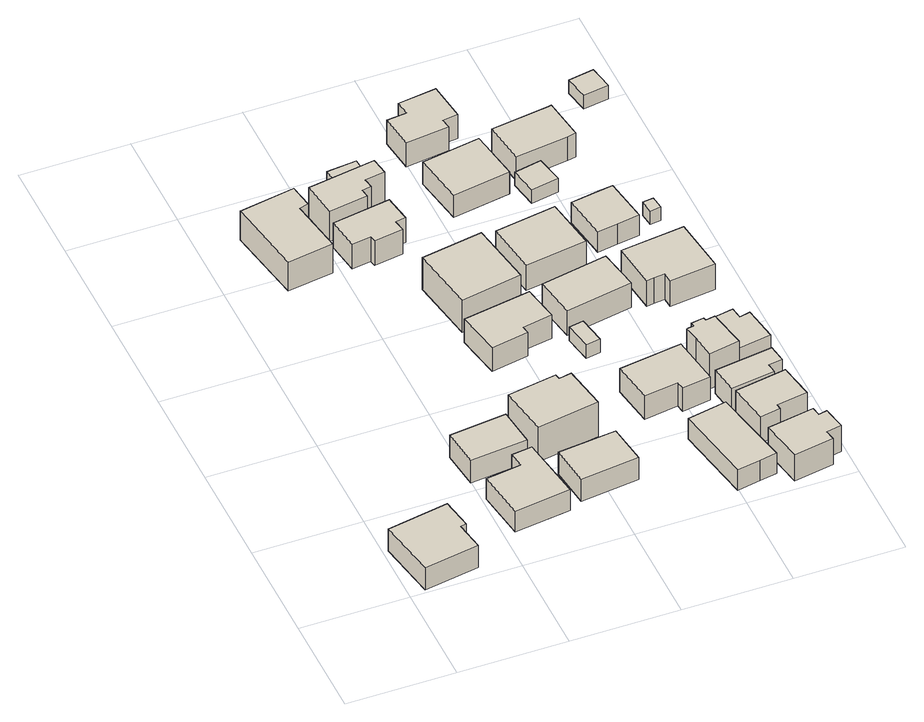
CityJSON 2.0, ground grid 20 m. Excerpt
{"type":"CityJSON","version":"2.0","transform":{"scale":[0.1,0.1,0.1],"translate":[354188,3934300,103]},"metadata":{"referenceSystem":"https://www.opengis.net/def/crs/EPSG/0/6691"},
"CityObjects":{
"building1":{"type":"Building","attributes":{"usage":"411","measuredHeight":6.7,"storeysAboveGround":2,"BuildingIDAttribute.prefecture":"14","BuildingIDAttribute.city":"14153","BuildingDetailAttribute.totalFloorArea":208.77,"BuildingDetailAttribute.buildingFootprintArea":104.38,"BuildingDetailAttribute.buildingStructureType":"601","BuildingDetailAttribute.buildingStructureOrgType":"1","BuildingDetailAttribute.orgUsage":"10","BuildingDetailAttribute.surveyYear":2015},"geometry":[{"type":"Solid","lod":"1","boundaries":[[[[0,1,2,3,4,5]],[[4,6,7,5]],[[3,8,6,4]],[[2,9,8,3]],[[1,10,9,2]],[[0,11,10,1]],[[5,7,11,0]],[[6,8,9,10,11,7]]]]}]},
"building2":{"type":"Building","attributes":{"usage":"411","measuredHeight":5.4,"storeysAboveGround":2,"BuildingIDAttribute.prefecture":"14","BuildingIDAttribute.city":"14153","BuildingDetailAttribute.totalFloorArea":182.06,"BuildingDetailAttribute.buildingFootprintArea":91.03,"BuildingDetailAttribute.buildingStructureType":"601","BuildingDetailAttribute.buildingStructureOrgType":"1","BuildingDetailAttribute.orgUsage":"10","BuildingDetailAttribute.surveyYear":2015},"geometry":[{"type":"Solid","lod":"1","boundaries":[[[[12,13,14,15,16,17]],[[16,18,19,17]],[[15,20,18,16]],[[14,21,20,15]],[[13,22,21,14]],[[12,23,22,13]],[[17,19,23,12]],[[18,20,21,22,23,19]]]]}]},
"building3":{"type":"Building","attributes":{"usage":"411","measuredHeight":6,"storeysAboveGround":2,"BuildingIDAttribute.prefecture":"14","BuildingIDAttribute.city":"14153","BuildingDetailAttribute.totalFloorArea":127.29,"BuildingDetailAttribute.buildingFootprintArea":63.64,"BuildingDetailAttribute.buildingStructureType":"601","BuildingDetailAttribute.buildingStructureOrgType":"1","BuildingDetailAttribute.orgUsage":"10","BuildingDetailAttribute.surveyYear":2015},"geometry":[{"type":"Solid","lod":"1","boundaries":[[[[24,25,26,27]],[[26,28,29,27]],[[25,30,28,26]],[[24,31,30,25]],[[27,29,31,24]],[[28,30,31,29]]]]}]},
"building4":{"type":"Building","attributes":{"usage":"412","measuredHeight":6.9,"storeysAboveGround":2,"BuildingIDAttribute.prefecture":"14","BuildingIDAttribute.city":"14153","BuildingDetailAttribute.totalFloorArea":228.7,"BuildingDetailAttribute.buildingFootprintArea":114.35,"BuildingDetailAttribute.buildingStructureType":"601","BuildingDetailAttribute.buildingStructureOrgType":"1","BuildingDetailAttribute.orgUsage":"20","BuildingDetailAttribute.surveyYear":2015},"geometry":[{"type":"Solid","lod":"1","boundaries":[[[[32,33,34,35,36,37]],[[36,38,39,37]],[[35,40,38,36]],[[34,41,40,35]],[[33,42,41,34]],[[32,43,42,33]],[[37,39,43,32]],[[38,40,41,42,43,39]]]]}]},
"building5":{"type":"Building","attributes":{"usage":"411","measuredHeight":5.3,"storeysAboveGround":2,"BuildingIDAttribute.prefecture":"14","BuildingIDAttribute.city":"14153","BuildingDetailAttribute.totalFloorArea":138.79,"BuildingDetailAttribute.buildingFootprintArea":69.4,"BuildingDetailAttribute.buildingStructureType":"601","BuildingDetailAttribute.buildingStructureOrgType":"1","BuildingDetailAttribute.orgUsage":"10","BuildingDetailAttribute.surveyYear":2015},"geometry":[{"type":"Solid","lod":"1","boundaries":[[[[44,45,46,47]],[[46,48,49,47]],[[45,50,48,46]],[[44,51,50,45]],[[47,49,51,44]],[[48,50,51,49]]]]}]},
"building6":{"type":"Building","attributes":{"usage":"413","measuredHeight":8.4,"storeysAboveGround":3,"BuildingIDAttribute.prefecture":"14","BuildingIDAttribute.city":"14153","BuildingDetailAttribute.totalFloorArea":267.46,"BuildingDetailAttribute.buildingFootprintArea":89.15,"BuildingDetailAttribute.buildingStructureType":"601","BuildingDetailAttribute.buildingStructureOrgType":"1","BuildingDetailAttribute.orgUsage":"30","BuildingDetailAttribute.surveyYear":2015},"geometry":[{"type":"Solid","lod":"1","boundaries":[[[[52,53,54,55,56,57]],[[56,58,59,57]],[[55,60,58,56]],[[54,61,60,55]],[[53,62,61,54]],[[52,63,62,53]],[[57,59,63,52]],[[58,60,61,62,63,59]]]]}]},
"building7":{"type":"Building","attributes":{"usage":"411","measuredHeight":6.3,"storeysAboveGround":2,"BuildingIDAttribute.prefecture":"14","BuildingIDAttribute.city":"14153","BuildingDetailAttribute.totalFloorArea":119.76,"BuildingDetailAttribute.buildingFootprintArea":59.88,"BuildingDetailAttribute.buildingStructureType":"601","BuildingDetailAttribute.buildingStructureOrgType":"1","BuildingDetailAttribute.orgUsage":"10","BuildingDetailAttribute.surveyYear":2015},"geometry":[{"type":"Solid","lod":"1","boundaries":[[[[64,65,66,67,68,69,70,71]],[[70,72,73,71]],[[69,74,72,70]],[[68,75,74,69]],[[67,76,75,68]],[[66,77,76,67]],[[65,78,77,66]],[[64,79,78,65]],[[71,73,79,64]],[[72,74,75,76,77,78,79,73]]]]}]},
"building8":{"type":"Building","attributes":{"usage":"411","measuredHeight":8.4,"storeysAboveGround":2,"BuildingIDAttribute.prefecture":"14","BuildingIDAttribute.city":"14153","BuildingDetailAttribute.totalFloorArea":117.91,"BuildingDetailAttribute.buildingFootprintArea":58.95,"BuildingDetailAttribute.buildingStructureType":"601","BuildingDetailAttribute.buildingStructureOrgType":"1","BuildingDetailAttribute.orgUsage":"10","BuildingDetailAttribute.surveyYear":2015},"geometry":[{"type":"Solid","lod":"1","boundaries":[[[[80,81,82,83,84,85,86,87]],[[86,88,89,87]],[[85,90,88,86]],[[84,91,90,85]],[[83,92,91,84]],[[82,93,92,83]],[[81,94,93,82]],[[80,95,94,81]],[[87,89,95,80]],[[88,90,91,92,93,94,95,89]]]]}]},
"building9":{"type":"Building","attributes":{"usage":"411","measuredHeight":6,"storeysAboveGround":2,"BuildingIDAttribute.prefecture":"14","BuildingIDAttribute.city":"14153","BuildingDetailAttribute.totalFloorArea":164.88,"BuildingDetailAttribute.buildingFootprintArea":82.44,"BuildingDetailAttribute.buildingStructureType":"601","BuildingDetailAttribute.buildingStructureOrgType":"1","BuildingDetailAttribute.orgUsage":"10","BuildingDetailAttribute.surveyYear":2015},"geometry":[{"type":"Solid","lod":"1","boundaries":[[[[96,97,98,99,100,101]],[[100,102,103,101]],[[99,104,102,100]],[[98,105,104,99]],[[97,106,105,98]],[[96,107,106,97]],[[101,103,107,96]],[[102,104,105,106,107,103]]]]}]},
"building10":{"type":"Building","attributes":{"usage":"412","measuredHeight":7.5,"storeysAboveGround":3,"BuildingIDAttribute.prefecture":"14","BuildingIDAttribute.city":"14153","BuildingDetailAttribute.totalFloorArea":389.53,"BuildingDetailAttribute.buildingFootprintArea":129.84,"BuildingDetailAttribute.buildingStructureType":"610","BuildingDetailAttribute.buildingStructureOrgType":"2","BuildingDetailAttribute.orgUsage":"20","BuildingDetailAttribute.surveyYear":2015},"geometry":[{"type":"Solid","lod":"1","boundaries":[[[[108,109,110,111]],[[110,112,113,111]],[[109,114,112,110]],[[108,115,114,109]],[[111,113,115,108]],[[112,114,115,113]]]]}]},
"building11":{"type":"Building","attributes":{"BuildingIDAttribute.prefecture":"14","BuildingIDAttribute.city":"14153","BuildingDetailAttribute.surveyYear":2015},"geometry":[{"type":"Solid","lod":"1","boundaries":[[[[116,117,118,119]],[[118,120,121,119]],[[117,122,120,118]],[[116,123,122,117]],[[119,121,123,116]],[[120,122,123,121]]]]}]},
"building12":{"type":"Building","attributes":{"BuildingIDAttribute.prefecture":"14","BuildingIDAttribute.city":"14153","BuildingDetailAttribute.surveyYear":2015},"geometry":[{"type":"Solid","lod":"1","boundaries":[[[[124,125,126,127]],[[126,128,129,127]],[[125,130,128,126]],[[124,131,130,125]],[[127,129,131,124]],[[128,130,131,129]]]]}]},
"building13":{"type":"Building","attributes":{"usage":"412","measuredHeight":4.9,"storeysAboveGround":2,"BuildingIDAttribute.prefecture":"14","BuildingIDAttribute.city":"14153","BuildingDetailAttribute.totalFloorArea":193.24,"BuildingDetailAttribute.buildingFootprintArea":96.62,"BuildingDetailAttribute.buildingStructureType":"601","BuildingDetailAttribute.buildingStructureOrgType":"1","BuildingDetailAttribute.orgUsage":"20","BuildingDetailAttribute.surveyYear":2015},"geometry":[{"type":"Solid","lod":"1","boundaries":[[[[132,133,134,135,136]],[[135,137,138,136]],[[134,139,137,135]],[[133,140,139,134]],[[132,141,140,133]],[[136,138,141,132]],[[137,139,140,141,138]]]]}]},
"building14":{"type":"Building","attributes":{"usage":"411","measuredHeight":6,"storeysAboveGround":2,"BuildingIDAttribute.prefecture":"14","BuildingIDAttribute.city":"14153","BuildingDetailAttribute.totalFloorArea":169.92,"BuildingDetailAttribute.buildingFootprintArea":84.96,"BuildingDetailAttribute.buildingStructureType":"601","BuildingDetailAttribute.buildingStructureOrgType":"1","BuildingDetailAttribute.orgUsage":"10","BuildingDetailAttribute.surveyYear":2015},"geometry":[{"type":"Solid","lod":"1","boundaries":[[[[142,143,144,145,146,147]],[[146,148,149,147]],[[145,150,148,146]],[[144,151,150,145]],[[143,152,151,144]],[[142,153,152,143]],[[147,149,153,142]],[[148,150,151,152,153,149]]]]}]},
"building15":{"type":"Building","attributes":{"usage":"411","measuredHeight":6.3,"storeysAboveGround":2,"BuildingIDAttribute.prefecture":"14","BuildingIDAttribute.city":"14153","BuildingDetailAttribute.totalFloorArea":164.08,"BuildingDetailAttribute.buildingFootprintArea":82.04,"BuildingDetailAttribute.buildingStructureType":"601","BuildingDetailAttribute.buildingStructureOrgType":"1","BuildingDetailAttribute.orgUsage":"10","BuildingDetailAttribute.surveyYear":2015},"geometry":[{"type":"Solid","lod":"1","boundaries":[[[[154,155,156,157]],[[156,158,159,157]],[[155,160,158,156]],[[154,161,160,155]],[[157,159,161,154]],[[158,160,161,159]]]]}]},
"building16":{"type":"Building","attributes":{"usage":"411","measuredHeight":6.8,"storeysAboveGround":2,"BuildingIDAttribute.prefecture":"14","BuildingIDAttribute.city":"14153","BuildingDetailAttribute.totalFloorArea":189.02,"BuildingDetailAttribute.buildingFootprintArea":94.51,"BuildingDetailAttribute.buildingStructureType":"601","BuildingDetailAttribute.buildingStructureOrgType":"1","BuildingDetailAttribute.orgUsage":"10","BuildingDetailAttribute.surveyYear":2015},"geometry":[{"type":"Solid","lod":"1","boundaries":[[[[162,163,164,165]],[[164,166,167,165]],[[163,168,166,164]],[[162,169,168,163]],[[165,167,169,162]],[[166,168,169,167]]]]}]},
"building17":{"type":"Building","attributes":{"usage":"411","measuredHeight":5.3,"storeysAboveGround":2,"BuildingIDAttribute.prefecture":"14","BuildingIDAttribute.city":"14153","BuildingDetailAttribute.totalFloorArea":176.81,"BuildingDetailAttribute.buildingFootprintArea":88.41,"BuildingDetailAttribute.buildingStructureType":"601","BuildingDetailAttribute.buildingStructureOrgType":"1","BuildingDetailAttribute.orgUsage":"10","BuildingDetailAttribute.surveyYear":2015},"geometry":[{"type":"Solid","lod":"1","boundaries":[[[[170,171,172,173]],[[172,174,175,173]],[[171,176,174,172]],[[170,177,176,171]],[[173,175,177,170]],[[174,176,177,175]]]]}]},
"building18":{"type":"Building","attributes":{"usage":"411","measuredHeight":5.9,"storeysAboveGround":2,"BuildingIDAttribute.prefecture":"14","BuildingIDAttribute.city":"14153","BuildingDetailAttribute.totalFloorArea":140.94,"BuildingDetailAttribute.buildingFootprintArea":70.47,"BuildingDetailAttribute.buildingStructureType":"601","BuildingDetailAttribute.buildingStructureOrgType":"1","BuildingDetailAttribute.orgUsage":"10","BuildingDetailAttribute.surveyYear":2015},"geometry":[{"type":"Solid","lod":"1","boundaries":[[[[178,179,180,181,182,183,184,185]],[[184,186,187,185]],[[183,188,186,184]],[[182,189,188,183]],[[181,190,189,182]],[[180,191,190,181]],[[179,192,191,180]],[[178,193,192,179]],[[185,187,193,178]],[[186,188,189,190,191,192,193,187]]]]}]},
"building19":{"type":"Building","attributes":{"usage":"411","measuredHeight":6.9,"storeysAboveGround":2,"BuildingIDAttribute.prefecture":"14","BuildingIDAttribute.city":"14153","BuildingDetailAttribute.totalFloorArea":234.71,"BuildingDetailAttribute.buildingFootprintArea":117.36,"BuildingDetailAttribute.buildingStructureType":"601","BuildingDetailAttribute.buildingStructureOrgType":"1","BuildingDetailAttribute.orgUsage":"10","BuildingDetailAttribute.surveyYear":2015},"geometry":[{"type":"Solid","lod":"1","boundaries":[[[[194,195,196,197,198,199,200,201]],[[200,202,203,201]],[[199,204,202,200]],[[198,205,204,199]],[[197,206,205,198]],[[196,207,206,197]],[[195,208,207,196]],[[194,209,208,195]],[[201,203,209,194]],[[202,204,205,206,207,208,209,203]]]]}]},
"building20":{"type":"Building","attributes":{"measuredHeight":6.8,"BuildingIDAttribute.prefecture":"14","BuildingIDAttribute.city":"14153","BuildingDetailAttribute.surveyYear":2015},"geometry":[{"type":"Solid","lod":"1","boundaries":[[[[210,211,212,213,214,215]],[[214,216,217,215]],[[213,218,216,214]],[[212,219,218,213]],[[211,220,219,212]],[[210,221,220,211]],[[215,217,221,210]],[[216,218,219,220,221,217]]]]}]},
"building21":{"type":"Building","attributes":{"usage":"413","measuredHeight":8.4,"storeysAboveGround":3,"BuildingIDAttribute.prefecture":"14","BuildingIDAttribute.city":"14153","BuildingDetailAttribute.totalFloorArea":127.69,"BuildingDetailAttribute.buildingFootprintArea":42.56,"BuildingDetailAttribute.buildingStructureType":"601","BuildingDetailAttribute.buildingStructureOrgType":"1","BuildingDetailAttribute.orgUsage":"30","BuildingDetailAttribute.surveyYear":2015},"geometry":[{"type":"Solid","lod":"1","boundaries":[[[[222,223,224,225,226,227,228,229,230,231]],[[230,232,233,231]],[[229,234,232,230]],[[228,235,234,229]],[[227,236,235,228]],[[226,237,236,227]],[[225,238,237,226]],[[224,239,238,225]],[[223,240,239,224]],[[222,241,240,223]],[[231,233,241,222]],[[232,234,235,236,237,238,239,240,241,233]]]]}]},
"building22":{"type":"Building","attributes":{"usage":"411","measuredHeight":6.4,"storeysAboveGround":2,"BuildingIDAttribute.prefecture":"14","BuildingIDAttribute.city":"14153","BuildingDetailAttribute.totalFloorArea":91.92,"BuildingDetailAttribute.buildingFootprintArea":45.96,"BuildingDetailAttribute.buildingStructureType":"601","BuildingDetailAttribute.buildingStructureOrgType":"1","BuildingDetailAttribute.orgUsage":"10","BuildingDetailAttribute.surveyYear":2015},"geometry":[{"type":"Solid","lod":"1","boundaries":[[[[242,243,244,245,246,247]],[[246,248,249,247]],[[245,250,248,246]],[[244,251,250,245]],[[243,252,251,244]],[[242,253,252,243]],[[247,249,253,242]],[[248,250,251,252,253,249]]]]}]},
"building23":{"type":"Building","attributes":{"BuildingIDAttribute.prefecture":"14","BuildingIDAttribute.city":"14153","BuildingDetailAttribute.surveyYear":2015},"geometry":[{"type":"Solid","lod":"1","boundaries":[[[[254,255,256,257]],[[256,258,259,257]],[[255,260,258,256]],[[254,261,260,255]],[[257,259,261,254]],[[258,260,261,259]]]]}]},
"building24":{"type":"Building","attributes":{"usage":"411","measuredHeight":6.9,"storeysAboveGround":2,"BuildingIDAttribute.prefecture":"14","BuildingIDAttribute.city":"14153","BuildingDetailAttribute.totalFloorArea":95.36,"BuildingDetailAttribute.buildingFootprintArea":47.68,"BuildingDetailAttribute.buildingStructureType":"601","BuildingDetailAttribute.buildingStructureOrgType":"1","BuildingDetailAttribute.orgUsage":"10","BuildingDetailAttribute.surveyYear":2015},"geometry":[{"type":"Solid","lod":"1","boundaries":[[[[262,263,264,265,266,267]],[[266,268,269,267]],[[265,270,268,266]],[[264,271,270,265]],[[263,272,271,264]],[[262,273,272,263]],[[267,269,273,262]],[[268,270,271,272,273,269]]]]}]},
"building25":{"type":"Building","attributes":{"usage":"411","measuredHeight":6.7,"storeysAboveGround":2,"BuildingIDAttribute.prefecture":"14","BuildingIDAttribute.city":"14153","BuildingDetailAttribute.totalFloorArea":195.82,"BuildingDetailAttribute.buildingFootprintArea":97.91,"BuildingDetailAttribute.buildingStructureType":"601","BuildingDetailAttribute.buildingStructureOrgType":"1","BuildingDetailAttribute.orgUsage":"10","BuildingDetailAttribute.surveyYear":2015},"geometry":[{"type":"Solid","lod":"1","boundaries":[[[[274,275,276,277,278,279,280,281]],[[280,282,283,281]],[[279,284,282,280]],[[278,285,284,279]],[[277,286,285,278]],[[276,287,286,277]],[[275,288,287,276]],[[274,289,288,275]],[[281,283,289,274]],[[282,284,285,286,287,288,289,283]]]]}]},
"building26":{"type":"Building","attributes":{"usage":"411","measuredHeight":4.8,"storeysAboveGround":2,"BuildingIDAttribute.prefecture":"14","BuildingIDAttribute.city":"14153","BuildingDetailAttribute.totalFloorArea":113.81,"BuildingDetailAttribute.buildingFootprintArea":56.91,"BuildingDetailAttribute.buildingStructureType":"601","BuildingDetailAttribute.buildingStructureOrgType":"1","BuildingDetailAttribute.orgUsage":"10","BuildingDetailAttribute.surveyYear":2015},"geometry":[{"type":"Solid","lod":"1","boundaries":[[[[290,291,292,293,294,295]],[[294,296,297,295]],[[293,298,296,294]],[[292,299,298,293]],[[291,300,299,292]],[[290,301,300,291]],[[295,297,301,290]],[[296,298,299,300,301,297]]]]}]},
"building27":{"type":"Building","attributes":{"usage":"411","measuredHeight":6.2,"storeysAboveGround":2,"BuildingIDAttribute.prefecture":"14","BuildingIDAttribute.city":"14153","BuildingDetailAttribute.totalFloorArea":183.09,"BuildingDetailAttribute.buildingFootprintArea":91.54,"BuildingDetailAttribute.buildingStructureType":"601","BuildingDetailAttribute.buildingStructureOrgType":"1","BuildingDetailAttribute.orgUsage":"10","BuildingDetailAttribute.surveyYear":2015},"geometry":[{"type":"Solid","lod":"1","boundaries":[[[[302,303,304,305,306,307]],[[306,308,309,307]],[[305,310,308,306]],[[304,311,310,305]],[[303,312,311,304]],[[302,313,312,303]],[[307,309,313,302]],[[308,310,311,312,313,309]]]]}]},
"building28":{"type":"Building","attributes":{"BuildingIDAttribute.prefecture":"14","BuildingIDAttribute.city":"14153","BuildingDetailAttribute.surveyYear":2015},"geometry":[{"type":"Solid","lod":"1","boundaries":[[[[314,315,316,317]],[[316,318,319,317]],[[315,320,318,316]],[[314,321,320,315]],[[317,319,321,314]],[[318,320,321,319]]]]}]},
"building29":{"type":"Building","attributes":{"BuildingIDAttribute.prefecture":"14","BuildingIDAttribute.city":"14153","BuildingDetailAttribute.surveyYear":2015},"geometry":[{"type":"Solid","lod":"1","boundaries":[[[[322,323,324,325]],[[324,326,327,325]],[[323,328,326,324]],[[322,329,328,323]],[[325,327,329,322]],[[326,328,329,327]]]]}]}
},
"vertices":[
[121,133,12],[131,75,12],[120,73,12],[129,19,12],[27,2,12],[8,113,12],[27,2,61],[8,113,61],[129,19,61],[120,73,61],[131,75,61],[121,133,61],
[322,89,13],[218,75,13],[205,167,13],[270,176,13],[266,205,13],[304,210,13],[266,205,59],[304,210,59],[270,176,59],[205,167,59],[218,75,59],[322,89,59],
[294,297,12],[302,225,12],[197,214,12],[189,285,12],[197,214,62],[189,285,62],[302,225,62],[294,297,62],
[74,908,13],[177,926,13],[184,881,13],[167,877,13],[184,775,13],[99,762,13],[184,775,77],[99,762,77],[167,877,77],[184,881,77],[177,926,77],[74,908,77],
[348,104,11],[339,180,11],[446,192,11],[456,117,11],[446,192,60],[456,117,60],[339,180,60],[348,104,60],
[398,319,10],[421,323,10],[435,241,10],[320,221,10],[305,314,10],[396,329,10],[305,314,87],[396,329,87],[320,221,87],[435,241,87],[421,323,87],[398,319,87],
[316,851,11],[324,800,11],[305,797,11],[309,775,11],[255,767,11],[253,779,11],[218,773,11],[209,834,11],[218,773,66],[209,834,66],[253,779,66],[255,767,66],[309,775,66],[305,797,66],[324,800,66],[316,851,66],
[325,937,11],[330,904,11],[293,898,11],[296,880,11],[279,877,11],[281,861,11],[210,850,11],[200,917,11],[210,850,78],[200,917,78],[281,861,78],[279,877,78],[296,880,78],[293,898,78],[330,904,78],[325,937,78],
[444,557,12],[456,490,12],[401,480,12],[403,465,12],[334,453,12],[319,536,12],[334,453,64],[319,536,64],[403,465,64],[401,480,64],[456,490,64],[444,557,64],
[439,582,10],[326,562,10],[306,684,10],[419,703,10],[306,684,81],[419,703,81],[326,562,81],[439,582,81],
[262,944,11],[258,979,11],[313,985,11],[316,949,11],[313,985,41],[316,949,41],[258,979,41],[262,944,41],
[481,476,10],[508,481,10],[517,429,10],[490,425,10],[517,429,40],[490,425,40],[508,481,40],[481,476,40],
[596,29,12],[569,177,12],[642,191,12],[671,43,12],[639,37,12],[671,43,57],[639,37,57],[642,191,57],[569,177,57],[596,29,57],
[626,345,10],[640,252,10],[587,244,10],[585,259,10],[522,250,10],[510,328,10],[522,250,62],[510,328,62],[585,259,62],[587,244,62],[640,252,62],[626,345,62],
[482,486,12],[469,563,12],[592,586,12],[606,509,12],[592,586,67],[606,509,67],[469,563,67],[482,486,67],
[463,617,9],[449,714,9],[562,732,9],[577,634,9],[562,732,65],[577,634,65],[449,714,65],[463,617,65],
[422,829,8],[406,924,8],[514,942,8],[529,847,8],[514,942,57],[529,847,57],[406,924,57],[422,829,57],
[396,970,11],[388,1034,11],[425,1038,11],[421,1065,11],[492,1074,11],[501,1002,11],[473,998,11],[476,980,11],[473,998,64],[476,980,64],[501,1002,64],[492,1074,64],[421,1065,64],[425,1038,64],[388,1034,64],[396,970,64],
[692,16,10],[678,95,10],[764,110,10],[767,93,10],[783,96,10],[791,53,10],[763,48,10],[766,29,10],[763,48,68],[766,29,68],[791,53,68],[783,96,68],[767,93,68],[764,110,68],[678,95,68],[692,16,68],
[663,198,10],[758,214,10],[769,148,10],[712,139,10],[713,129,10],[676,123,10],[713,129,69],[676,123,69],[712,139,69],[769,148,69],[758,214,69],[663,198,69],
[675,357,10],[693,360,10],[706,288,10],[650,278,10],[643,323,10],[638,349,10],[643,350,10],[651,351,10],[650,359,10],[674,363,10],[650,359,88],[674,363,88],[651,351,88],[643,350,88],[638,349,88],[643,323,88],[650,278,88],[706,288,88],[693,360,88],[675,357,88],
[761,280,9],[766,247,9],[740,243,9],[743,225,9],[662,213,9],[654,265,9],[662,213,61],[654,265,61],[743,225,61],[740,243,61],[766,247,61],[761,280,61],
[595,872,8],[605,820,8],[554,811,8],[545,862,8],[554,811,38],[545,862,38],[605,820,38],[595,872,38],
[696,380,8],[736,387,8],[739,365,8],[759,369,8],[769,304,8],[710,294,8],[769,304,66],[710,294,66],[759,369,66],[739,365,66],[736,387,66],[696,380,66],
[752,501,8],[668,491,8],[666,510,8],[645,508,8],[632,506,8],[622,591,8],[646,594,8],[739,605,8],[646,594,65],[739,605,65],[622,591,65],[632,506,65],[645,508,65],[666,510,65],[668,491,65],[752,501,65],
[609,660,7],[596,744,7],[648,752,7],[675,756,7],[688,672,7],[647,666,7],[688,672,52],[647,666,52],[675,756,52],[648,752,52],[596,744,52],[609,660,52],
[552,873,7],[541,952,7],[650,967,7],[654,968,7],[665,889,7],[649,886,7],[665,889,60],[649,886,60],[654,968,60],[650,967,60],[541,952,60],[552,873,60],
[713,685,11],[710,711,11],[730,713,11],[733,688,11],[730,713,41],[733,688,41],[710,711,41],[713,685,41],
[761,1045,7],[769,1000,7],[722,992,7],[714,1037,7],[722,992,37],[714,1037,37],[769,1000,37],[761,1045,37]
]}
